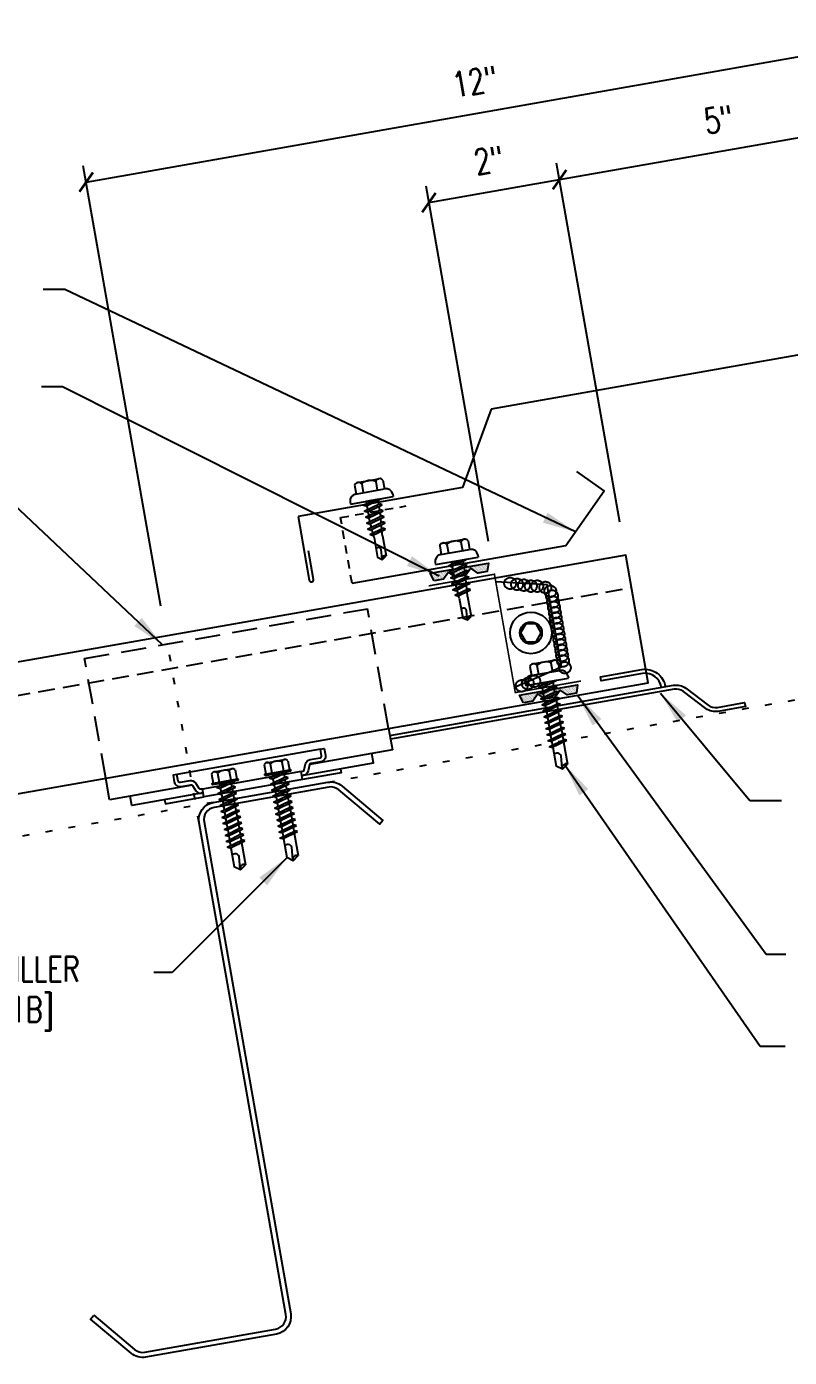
# Model space of a CAD drawing. Header units: inches. Extents: x -2 to 189, y 14 to 99.
# Drawn here: x 8.82 to 20.24, y 13.7 to 33.62 of the extents above; entities that cross this region are included whole.
import ezdxf

# ---------------------------------------------------------------- set-up
doc = ezdxf.new("R2010")
doc.units = ezdxf.units.IN
doc.header["$MEASUREMENT"] = 0
for name, pattern in [('CENTER2', [1.125, 0.75, -0.125, 0.125, -0.125]), ('DASH2', [0.1875, 0.125, -0.0625]), ('DOT', [0.25, 0, -0.25]), ('HIDDEN2', [0.1875, 0.125, -0.0625])]:
    doc.linetypes.add(name, pattern=pattern)
for name, color, linetype in [('clip', 5, 'Continuous'), ('CLO', 3, 'Continuous'), ('DIM', 2, 'Continuous'), ('FASTENER', 9, 'Continuous'), ('PANEL', 11, 'Continuous'), ('PURLIN', 1, 'Continuous'), ('SEALANT', 253, 'CENTER2'), ('STLA', 12, 'Continuous'), ('TAPE', 8, 'Continuous'), ('TEXT', 2, 'Continuous'), ('TRIM', 6, 'Continuous')]:
    doc.layers.add(name, color=color, linetype=linetype)
doc.styles.add('TEXT1', font='ROMANS.shx', dxfattribs={"width": 0.75, "height": 0.375})
doc.dimstyles.new('DETAIL', dxfattribs={"dimscale": 4, "dimtxt": 0.375, "dimasz": 0.0625, "dimexe": 0.0625, "dimexo": 0.125, "dimgap": 0.0625, "dimtad": 1, "dimdec": 4, "dimzin": 3, "dimdsep": 46, "dimlunit": 4, "dimtxsty": 'TEXT1', "dimblk": 'ARCHTICK', "dimcen": 0.0625, "dimclrd": 7, "dimclre": 7, "dimclrt": 2, "dimadec": 0, "dimazin": 0, "dimtfac": 0.59375, "dimtdec": 4, "dimtmove": 0, "dimatfit": 3, "dimfxl": 0, "dimfrac": 2, "dimtolj": 1, "dimtzin": 3, "dimarcsym": 0})
doc.dimstyles.new('DETAIL$7', dxfattribs={"dimscale": 4, "dimtxt": 0.375, "dimasz": 0.125, "dimexe": 0.0625, "dimexo": 0.125, "dimgap": 0.0625, "dimtad": 1, "dimdec": 4, "dimzin": 3, "dimdsep": 46, "dimlunit": 4, "dimtxsty": 'TEXT1', "dimblk": 'ARCHTICK', "dimcen": 0.0625, "dimclrd": 7, "dimclre": 7, "dimclrt": 2, "dimadec": 0, "dimazin": 0, "dimtfac": 0.59375, "dimtdec": 4, "dimtmove": 0, "dimatfit": 3, "dimfxl": 0, "dimfrac": 2, "dimtolj": 1, "dimtzin": 3, "dimarcsym": 0})

# ---------------------------------------------------------------- blocks, each defined once
blk = doc.blocks.new('_ArchTick')
at = {"color": 0, "linetype": 'ByBlock', "const_width": 0.15}
blk.add_lwpolyline([(-0.5, -0.5), (0.5, 0.5)], dxfattribs=at)
blk = doc.blocks.new('*D17')
at = {"layer": 'DEFPOINTS', "color": 0}
for p in [(21.516, 33.376), (10.919, 24.457), (23.162, 24.046)]:
    blk.add_point(p, dxfattribs=at)
at = {"layer": 'DIM', "color": 7, "lineweight": -2}
for p, q in [((23.075, 24.538), (21.473, 33.622)), ((9.713, 31.295), (21.516, 33.376)), ((10.832, 24.949), (9.669, 31.541))]:
    blk.add_line(p, q, dxfattribs=at)
at = {"layer": 'DIM', "color": 7, "lineweight": -2, "xscale": 0.25, "yscale": 0.25, "zscale": 0.25}
for p, rotation in [((21.516, 33.376), 10), ((9.713, 31.295), 190)]:
    blk.add_blockref('_ArchTick', p, dxfattribs=dict(at, rotation=rotation))
at = {"layer": 'DIM', "color": 2, "insert": (15.532, 32.802), "char_height": 0.375, "attachment_point": 5, "rotation": 10, "style": 'TEXT1'}
blk.add_mtext('\\A1;12"', dxfattribs=at)
blk = doc.blocks.new('*D18')
at = {"layer": 'DEFPOINTS', "color": 0}
for p in [(21.724, 32.201), (17.791, 25.711), (23.162, 24.046)]:
    blk.add_point(p, dxfattribs=at)
at = {"layer": 'DIM', "color": 7, "lineweight": -2}
for p, q in [((23.075, 24.538), (21.68, 32.447)), ((16.8, 31.332), (21.724, 32.201)), ((17.704, 26.203), (16.756, 31.579))]:
    blk.add_line(p, q, dxfattribs=at)
at = {"layer": 'DIM', "color": 7, "lineweight": -2, "xscale": 0.25, "yscale": 0.25, "zscale": 0.25}
for p, rotation in [((21.724, 32.201), 10), ((16.8, 31.332), 190)]:
    blk.add_blockref('_ArchTick', p, dxfattribs=dict(at, rotation=rotation))
at = {"layer": 'DIM', "color": 2, "insert": (19.18, 32.233), "char_height": 0.375, "attachment_point": 5, "rotation": 10, "style": 'TEXT1'}
blk.add_mtext('\\A1;5"', dxfattribs=at)
blk = doc.blocks.new('*X7')
at = {"color": 0}
for p, q in [((-0.434, 0.135), (-0.434, 0.135)), ((-0.434, 0.123), (-0.434, 0.123)), ((-0.422, 0.141), (-0.422, 0.141)), ((-0.422, 0.129), (-0.422, 0.129)), ((-0.422, 0.117), (-0.422, 0.117)), ((-0.422, 0.105), (-0.422, 0.105)), ((-0.422, 0.094), (-0.422, 0.094)), ((-0.422, 0.082), (-0.422, 0.082)), ((-0.41, 0.135), (-0.41, 0.135)), ((-0.41, 0.123), (-0.41, 0.123)), ((-0.41, 0.111), (-0.41, 0.111)), ((-0.41, 0.1), (-0.41, 0.1)), ((-0.41, 0.088), (-0.41, 0.088)), ((-0.41, 0.076), (-0.41, 0.076)), ((-0.41, 0.064), (-0.41, 0.064)), ((-0.41, 0.053), (-0.41, 0.053)), ((-0.41, 0.041), (-0.41, 0.041)), ((-0.398, 0.141), (-0.398, 0.141)), ((-0.398, 0.129), (-0.398, 0.129)), ((-0.398, 0.117), (-0.398, 0.117)), ((-0.398, 0.105), (-0.398, 0.105)), ((-0.398, 0.094), (-0.398, 0.094)), ((-0.398, 0.082), (-0.398, 0.082)), ((-0.398, 0.07), (-0.398, 0.07)), ((-0.398, 0.059), (-0.398, 0.059)), ((-0.398, 0.047), (-0.398, 0.047)), ((-0.398, 0.035), (-0.398, 0.035)), ((-0.398, 0.023), (-0.398, 0.023)), ((-0.387, 0.135), (-0.387, 0.135)), ((-0.387, 0.123), (-0.387, 0.123)), ((-0.387, 0.111), (-0.387, 0.111)), ((-0.387, 0.1), (-0.387, 0.1)), ((-0.387, 0.088), (-0.387, 0.088)), ((-0.387, 0.076), (-0.387, 0.076)), ((-0.387, 0.064), (-0.387, 0.064)), ((-0.387, 0.053), (-0.387, 0.053)), ((-0.387, 0.041), (-0.387, 0.041)), ((-0.387, 0.029), (-0.387, 0.029)), ((-0.375, 0.141), (-0.375, 0.141)), ((-0.375, 0.129), (-0.375, 0.129)), ((-0.375, 0.117), (-0.375, 0.117)), ((-0.375, 0.105), (-0.375, 0.105)), ((-0.375, 0.094), (-0.375, 0.094)), ((-0.375, 0.082), (-0.375, 0.082)), ((-0.375, 0.07), (-0.375, 0.07)), ((-0.375, 0.059), (-0.375, 0.059)), ((-0.375, 0.047), (-0.375, 0.047)), ((-0.375, 0.035), (-0.375, 0.035)), ((-0.375, 0.023), (-0.375, 0.023)), ((-0.363, 0.135), (-0.363, 0.135)), ((-0.363, 0.123), (-0.363, 0.123)), ((-0.363, 0.111), (-0.363, 0.111)), ((-0.363, 0.1), (-0.363, 0.1)), ((-0.363, 0.088), (-0.363, 0.088)), ((-0.363, 0.076), (-0.363, 0.076)), ((-0.363, 0.064), (-0.363, 0.064)), ((-0.363, 0.053), (-0.363, 0.053)), ((-0.363, 0.041), (-0.363, 0.041)), ((-0.363, 0.029), (-0.363, 0.029)), ((-0.352, 0.141), (-0.352, 0.141)), ((-0.352, 0.129), (-0.352, 0.129)), ((-0.352, 0.117), (-0.352, 0.117)), ((-0.352, 0.105), (-0.352, 0.105)), ((-0.352, 0.094), (-0.352, 0.094)), ((-0.352, 0.082), (-0.352, 0.082)), ((-0.352, 0.07), (-0.352, 0.07)), ((-0.352, 0.059), (-0.352, 0.059)), ((-0.352, 0.047), (-0.352, 0.047)), ((-0.352, 0.035), (-0.352, 0.035)), ((-0.352, 0.023), (-0.352, 0.023)), ((-0.34, 0.135), (-0.34, 0.135)), ((-0.34, 0.123), (-0.34, 0.123)), ((-0.34, 0.111), (-0.34, 0.111)), ((-0.34, 0.1), (-0.34, 0.1)), ((-0.34, 0.088), (-0.34, 0.088)), ((-0.34, 0.076), (-0.34, 0.076)), ((-0.34, 0.064), (-0.34, 0.064)), ((-0.34, 0.053), (-0.34, 0.053)), ((-0.34, 0.041), (-0.34, 0.041)), ((-0.34, 0.029), (-0.34, 0.029)), ((-0.328, 0.141), (-0.328, 0.141)), ((-0.328, 0.129), (-0.328, 0.129)), ((-0.328, 0.117), (-0.328, 0.117)), ((-0.328, 0.105), (-0.328, 0.105)), ((-0.328, 0.094), (-0.328, 0.094)), ((-0.328, 0.082), (-0.328, 0.082)), ((-0.328, 0.07), (-0.328, 0.07)), ((-0.328, 0.059), (-0.328, 0.059)), ((-0.328, 0.047), (-0.328, 0.047)), ((-0.328, 0.035), (-0.328, 0.035)), ((-0.328, 0.023), (-0.328, 0.023)), ((-0.316, 0.135), (-0.316, 0.135)), ((-0.316, 0.123), (-0.316, 0.123)), ((-0.316, 0.111), (-0.316, 0.111)), ((-0.316, 0.1), (-0.316, 0.1)), ((-0.316, 0.088), (-0.316, 0.088)), ((-0.316, 0.076), (-0.316, 0.076)), ((-0.316, 0.064), (-0.316, 0.064)), ((-0.316, 0.053), (-0.316, 0.053)), ((-0.316, 0.041), (-0.316, 0.041)), ((-0.316, 0.029), (-0.316, 0.029)), ((-0.305, 0.141), (-0.305, 0.141)), ((-0.305, 0.129), (-0.305, 0.129)), ((-0.305, 0.117), (-0.305, 0.117)), ((-0.305, 0.105), (-0.305, 0.105)), ((-0.305, 0.094), (-0.305, 0.094)), ((-0.305, 0.082), (-0.305, 0.082)), ((-0.305, 0.07), (-0.305, 0.07)), ((-0.305, 0.059), (-0.305, 0.059)), ((-0.305, 0.047), (-0.305, 0.047)), ((-0.305, 0.035), (-0.305, 0.035)), ((-0.305, 0.023), (-0.305, 0.023)), ((-0.293, 0.135), (-0.293, 0.135)), ((-0.293, 0.123), (-0.293, 0.123)), ((-0.293, 0.111), (-0.293, 0.111)), ((-0.293, 0.1), (-0.293, 0.1)), ((-0.293, 0.088), (-0.293, 0.088)), ((-0.293, 0.076), (-0.293, 0.076)), ((-0.293, 0.064), (-0.293, 0.064)), ((-0.293, 0.053), (-0.293, 0.053)), ((-0.293, 0.041), (-0.293, 0.041)), ((-0.293, 0.029), (-0.293, 0.029)), ((-0.281, 0.141), (-0.281, 0.141)), ((-0.281, 0.129), (-0.281, 0.129)), ((-0.281, 0.117), (-0.281, 0.117)), ((-0.281, 0.105), (-0.281, 0.105)), ((-0.281, 0.094), (-0.281, 0.094)), ((-0.281, 0.082), (-0.281, 0.082)), ((-0.281, 0.07), (-0.281, 0.07)), ((-0.281, 0.059), (-0.281, 0.059)), ((-0.281, 0.047), (-0.281, 0.047)), ((-0.281, 0.035), (-0.281, 0.035)), ((-0.281, 0.023), (-0.281, 0.023)), ((-0.27, 0.135), (-0.27, 0.135)), ((-0.27, 0.123), (-0.27, 0.123)), ((-0.27, 0.111), (-0.27, 0.111)), ((-0.27, 0.1), (-0.27, 0.1)), ((-0.27, 0.088), (-0.27, 0.088)), ((-0.27, 0.076), (-0.27, 0.076)), ((-0.27, 0.064), (-0.27, 0.064)), ((-0.27, 0.053), (-0.27, 0.053)), ((-0.27, 0.041), (-0.27, 0.041)), ((-0.27, 0.029), (-0.27, 0.029)), ((-0.258, 0.141), (-0.258, 0.141)), ((-0.258, 0.129), (-0.258, 0.129)), ((-0.258, 0.117), (-0.258, 0.117)), ((-0.258, 0.105), (-0.258, 0.105)), ((-0.258, 0.094), (-0.258, 0.094)), ((-0.258, 0.082), (-0.258, 0.082)), ((-0.258, 0.07), (-0.258, 0.07)), ((-0.258, 0.059), (-0.258, 0.059)), ((-0.258, 0.047), (-0.258, 0.047)), ((-0.258, 0.035), (-0.258, 0.035)), ((-0.258, 0.023), (-0.258, 0.023)), ((-0.246, 0.135), (-0.246, 0.135)), ((-0.246, 0.123), (-0.246, 0.123)), ((-0.246, 0.111), (-0.246, 0.111)), ((-0.246, 0.1), (-0.246, 0.1)), ((-0.246, 0.088), (-0.246, 0.088)), ((-0.246, 0.076), (-0.246, 0.076)), ((-0.246, 0.064), (-0.246, 0.064)), ((-0.246, 0.053), (-0.246, 0.053)), ((-0.246, 0.041), (-0.246, 0.041)), ((-0.234, 0.141), (-0.234, 0.141)), ((-0.234, 0.129), (-0.234, 0.129)), ((-0.234, 0.117), (-0.234, 0.117)), ((-0.234, 0.105), (-0.234, 0.105)), ((-0.234, 0.094), (-0.234, 0.094)), ((-0.234, 0.082), (-0.234, 0.082)), ((-0.234, 0.07), (-0.234, 0.07)), ((-0.234, 0.059), (-0.234, 0.059)), ((-0.234, 0.047), (-0.234, 0.047)), ((-0.223, 0.135), (-0.223, 0.135)), ((-0.223, 0.123), (-0.223, 0.123)), ((-0.223, 0.111), (-0.223, 0.111)), ((-0.223, 0.1), (-0.223, 0.1)), ((-0.223, 0.088), (-0.223, 0.088)), ((-0.223, 0.076), (-0.223, 0.076)), ((-0.223, 0.064), (-0.223, 0.064)), ((-0.211, 0.141), (-0.211, 0.141)), ((-0.211, 0.129), (-0.211, 0.129)), ((-0.211, 0.117), (-0.211, 0.117)), ((-0.211, 0.105), (-0.211, 0.105)), ((-0.211, 0.094), (-0.211, 0.094)), ((-0.211, 0.082), (-0.211, 0.082)), ((-0.211, 0.07), (-0.211, 0.07)), ((-0.199, 0.135), (-0.199, 0.135)), ((-0.199, 0.123), (-0.199, 0.123)), ((-0.199, 0.111), (-0.199, 0.111)), ((-0.199, 0.1), (-0.199, 0.1)), ((-0.199, 0.088), (-0.199, 0.088)), ((-0.188, 0.141), (-0.188, 0.141)), ((-0.188, 0.129), (-0.188, 0.129)), ((-0.188, 0.117), (-0.188, 0.117)), ((-0.188, 0.105), (-0.188, 0.105)), ((-0.188, 0.094), (-0.188, 0.094)), ((-0.176, 0.135), (-0.176, 0.135)), ((-0.176, 0.123), (-0.176, 0.123)), ((-0.176, 0.111), (-0.176, 0.111)), ((-0.164, 0.141), (-0.164, 0.141)), ((-0.164, 0.129), (-0.164, 0.129)), ((-0.164, 0.117), (-0.164, 0.117)), ((-0.164, 0.105), (-0.164, 0.105)), ((-0.152, 0.135), (-0.152, 0.135)), ((-0.152, 0.123), (-0.152, 0.123)), ((-0.152, 0.111), (-0.152, 0.111)), ((-0.152, 0.1), (-0.152, 0.1)), ((-0.141, 0.141), (-0.141, 0.141)), ((-0.141, 0.129), (-0.141, 0.129)), ((-0.141, 0.117), (-0.141, 0.117)), ((-0.141, 0.105), (-0.141, 0.105)), ((-0.141, 0.094), (-0.141, 0.094)), ((-0.141, 0.082), (-0.141, 0.082)), ((-0.129, 0.135), (-0.129, 0.135)), ((-0.129, 0.123), (-0.129, 0.123)), ((-0.129, 0.111), (-0.129, 0.111)), ((-0.129, 0.1), (-0.129, 0.1)), ((-0.129, 0.088), (-0.129, 0.088)), ((-0.129, 0.076), (-0.129, 0.076)), ((-0.117, 0.141), (-0.117, 0.141)), ((-0.117, 0.129), (-0.117, 0.129)), ((-0.117, 0.117), (-0.117, 0.117)), ((-0.117, 0.105), (-0.117, 0.105)), ((-0.117, 0.094), (-0.117, 0.094)), ((-0.117, 0.082), (-0.117, 0.082)), ((-0.117, 0.07), (-0.117, 0.07)), ((-0.117, 0.059), (-0.117, 0.059)), ((-0.105, 0.135), (-0.105, 0.135)), ((-0.105, 0.123), (-0.105, 0.123)), ((-0.105, 0.111), (-0.105, 0.111)), ((-0.105, 0.1), (-0.105, 0.1)), ((-0.105, 0.088), (-0.105, 0.088)), ((-0.105, 0.076), (-0.105, 0.076)), ((-0.105, 0.064), (-0.105, 0.064)), ((-0.105, 0.053), (-0.105, 0.053)), ((-0.094, 0.141), (-0.094, 0.141)), ((-0.094, 0.129), (-0.094, 0.129)), ((-0.094, 0.117), (-0.094, 0.117)), ((-0.094, 0.105), (-0.094, 0.105)), ((-0.094, 0.094), (-0.094, 0.094)), ((-0.094, 0.082), (-0.094, 0.082)), ((-0.094, 0.07), (-0.094, 0.07)), ((-0.094, 0.059), (-0.094, 0.059)), ((-0.094, 0.047), (-0.094, 0.047)), ((-0.094, 0.035), (-0.094, 0.035)), ((-0.082, 0.135), (-0.082, 0.135)), ((-0.082, 0.123), (-0.082, 0.123)), ((-0.082, 0.111), (-0.082, 0.111)), ((-0.082, 0.1), (-0.082, 0.1)), ((-0.082, 0.088), (-0.082, 0.088)), ((-0.082, 0.076), (-0.082, 0.076)), ((-0.082, 0.064), (-0.082, 0.064)), ((-0.082, 0.053), (-0.082, 0.053)), ((-0.082, 0.041), (-0.082, 0.041)), ((-0.082, 0.029), (-0.082, 0.029)), ((-0.07, 0.141), (-0.07, 0.141)), ((-0.07, 0.129), (-0.07, 0.129)), ((-0.07, 0.117), (-0.07, 0.117)), ((-0.07, 0.105), (-0.07, 0.105)), ((-0.07, 0.094), (-0.07, 0.094)), ((-0.07, 0.082), (-0.07, 0.082)), ((-0.07, 0.07), (-0.07, 0.07)), ((-0.07, 0.059), (-0.07, 0.059)), ((-0.07, 0.047), (-0.07, 0.047)), ((-0.07, 0.035), (-0.07, 0.035)), ((-0.07, 0.023), (-0.07, 0.023)), ((-0.059, 0.135), (-0.059, 0.135)), ((-0.059, 0.123), (-0.059, 0.123)), ((-0.059, 0.111), (-0.059, 0.111)), ((-0.059, 0.1), (-0.059, 0.1)), ((-0.059, 0.088), (-0.059, 0.088)), ((-0.059, 0.076), (-0.059, 0.076)), ((-0.059, 0.064), (-0.059, 0.064)), ((-0.059, 0.053), (-0.059, 0.053)), ((-0.059, 0.041), (-0.059, 0.041)), ((-0.059, 0.029), (-0.059, 0.029)), ((-0.047, 0.141), (-0.047, 0.141)), ((-0.047, 0.129), (-0.047, 0.129)), ((-0.047, 0.117), (-0.047, 0.117)), ((-0.047, 0.105), (-0.047, 0.105)), ((-0.047, 0.094), (-0.047, 0.094)), ((-0.047, 0.082), (-0.047, 0.082)), ((-0.047, 0.07), (-0.047, 0.07)), ((-0.047, 0.059), (-0.047, 0.059)), ((-0.047, 0.047), (-0.047, 0.047)), ((-0.047, 0.035), (-0.047, 0.035)), ((-0.047, 0.023), (-0.047, 0.023)), ((-0.035, 0.135), (-0.035, 0.135)), ((-0.035, 0.123), (-0.035, 0.123)), ((-0.035, 0.111), (-0.035, 0.111)), ((-0.035, 0.1), (-0.035, 0.1)), ((-0.035, 0.088), (-0.035, 0.088)), ((-0.035, 0.076), (-0.035, 0.076)), ((-0.035, 0.064), (-0.035, 0.064)), ((-0.035, 0.053), (-0.035, 0.053)), ((-0.035, 0.041), (-0.035, 0.041)), ((-0.035, 0.029), (-0.035, 0.029)), ((-0.023, 0.141), (-0.023, 0.141)), ((-0.023, 0.129), (-0.023, 0.129)), ((-0.023, 0.117), (-0.023, 0.117)), ((-0.023, 0.105), (-0.023, 0.105)), ((-0.023, 0.094), (-0.023, 0.094)), ((-0.023, 0.082), (-0.023, 0.082)), ((-0.023, 0.07), (-0.023, 0.07)), ((-0.023, 0.059), (-0.023, 0.059)), ((-0.023, 0.047), (-0.023, 0.047)), ((-0.023, 0.035), (-0.023, 0.035)), ((-0.023, 0.023), (-0.023, 0.023)), ((-0.012, 0.135), (-0.012, 0.135)), ((-0.012, 0.123), (-0.012, 0.123)), ((-0.012, 0.111), (-0.012, 0.111)), ((-0.012, 0.1), (-0.012, 0.1)), ((-0.012, 0.088), (-0.012, 0.088)), ((-0.012, 0.076), (-0.012, 0.076)), ((-0.012, 0.064), (-0.012, 0.064)), ((-0.012, 0.053), (-0.012, 0.053)), ((-0.012, 0.041), (-0.012, 0.041)), ((-0.012, 0.029), (-0.012, 0.029)), ((0, 0.141), (0, 0.141)), ((0, 0.129), (0, 0.129)), ((0, 0.117), (0, 0.117)), ((0, 0.105), (0, 0.105)), ((0, 0.094), (0, 0.094)), ((0, 0.082), (0, 0.082)), ((0, 0.07), (0, 0.07)), ((0, 0.059), (0, 0.059)), ((0, 0.047), (0, 0.047)), ((0, 0.035), (0, 0.035)), ((0, 0.023), (0, 0.023)), ((0.012, 0.135), (0.012, 0.135)), ((0.012, 0.123), (0.012, 0.123)), ((0.012, 0.111), (0.012, 0.111)), ((0.012, 0.1), (0.012, 0.1)), ((0.012, 0.088), (0.012, 0.088)), ((0.012, 0.076), (0.012, 0.076)), ((0.012, 0.064), (0.012, 0.064)), ((0.012, 0.053), (0.012, 0.053)), ((0.012, 0.041), (0.012, 0.041)), ((0.012, 0.029), (0.012, 0.029)), ((0.023, 0.141), (0.023, 0.141)), ((0.023, 0.129), (0.023, 0.129)), ((0.023, 0.117), (0.023, 0.117)), ((0.023, 0.105), (0.023, 0.105)), ((0.023, 0.094), (0.023, 0.094)), ((0.023, 0.082), (0.023, 0.082)), ((0.023, 0.07), (0.023, 0.07)), ((0.023, 0.059), (0.023, 0.059)), ((0.023, 0.047), (0.023, 0.047)), ((0.023, 0.035), (0.023, 0.035)), ((0.023, 0.023), (0.023, 0.023)), ((0.035, 0.135), (0.035, 0.135)), ((0.035, 0.123), (0.035, 0.123)), ((0.035, 0.111), (0.035, 0.111)), ((0.035, 0.1), (0.035, 0.1)), ((0.035, 0.088), (0.035, 0.088)), ((0.035, 0.076), (0.035, 0.076)), ((0.035, 0.064), (0.035, 0.064)), ((0.035, 0.053), (0.035, 0.053)), ((0.035, 0.041), (0.035, 0.041)), ((0.035, 0.029), (0.035, 0.029)), ((0.047, 0.141), (0.047, 0.141)), ((0.047, 0.129), (0.047, 0.129)), ((0.047, 0.117), (0.047, 0.117)), ((0.047, 0.105), (0.047, 0.105)), ((0.047, 0.094), (0.047, 0.094)), ((0.047, 0.082), (0.047, 0.082)), ((0.047, 0.07), (0.047, 0.07)), ((0.047, 0.059), (0.047, 0.059)), ((0.047, 0.047), (0.047, 0.047)), ((0.047, 0.035), (0.047, 0.035)), ((0.047, 0.023), (0.047, 0.023)), ((0.059, 0.135), (0.059, 0.135)), ((0.059, 0.123), (0.059, 0.123)), ((0.059, 0.111), (0.059, 0.111)), ((0.059, 0.1), (0.059, 0.1)), ((0.059, 0.088), (0.059, 0.088)), ((0.059, 0.076), (0.059, 0.076)), ((0.059, 0.064), (0.059, 0.064)), ((0.059, 0.053), (0.059, 0.053)), ((0.059, 0.041), (0.059, 0.041)), ((0.059, 0.029), (0.059, 0.029)), ((0.07, 0.141), (0.07, 0.141)), ((0.07, 0.129), (0.07, 0.129)), ((0.07, 0.117), (0.07, 0.117)), ((0.07, 0.105), (0.07, 0.105)), ((0.07, 0.094), (0.07, 0.094)), ((0.07, 0.082), (0.07, 0.082)), ((0.07, 0.07), (0.07, 0.07)), ((0.07, 0.059), (0.07, 0.059)), ((0.07, 0.047), (0.07, 0.047)), ((0.07, 0.035), (0.07, 0.035)), ((0.07, 0.023), (0.07, 0.023)), ((0.082, 0.135), (0.082, 0.135)), ((0.082, 0.123), (0.082, 0.123)), ((0.082, 0.111), (0.082, 0.111)), ((0.082, 0.1), (0.082, 0.1)), ((0.082, 0.088), (0.082, 0.088)), ((0.082, 0.076), (0.082, 0.076)), ((0.082, 0.064), (0.082, 0.064)), ((0.082, 0.053), (0.082, 0.053)), ((0.082, 0.041), (0.082, 0.041)), ((0.082, 0.029), (0.082, 0.029)), ((0.094, 0.141), (0.094, 0.141)), ((0.094, 0.129), (0.094, 0.129)), ((0.094, 0.117), (0.094, 0.117)), ((0.094, 0.105), (0.094, 0.105)), ((0.094, 0.094), (0.094, 0.094)), ((0.094, 0.082), (0.094, 0.082)), ((0.094, 0.07), (0.094, 0.07)), ((0.094, 0.059), (0.094, 0.059)), ((0.094, 0.047), (0.094, 0.047)), ((0.094, 0.035), (0.094, 0.035)), ((0.105, 0.135), (0.105, 0.135)), ((0.105, 0.123), (0.105, 0.123)), ((0.105, 0.111), (0.105, 0.111)), ((0.105, 0.1), (0.105, 0.1)), ((0.105, 0.088), (0.105, 0.088)), ((0.105, 0.076), (0.105, 0.076)), ((0.105, 0.064), (0.105, 0.064)), ((0.105, 0.053), (0.105, 0.053)), ((0.117, 0.141), (0.117, 0.141)), ((0.117, 0.129), (0.117, 0.129)), ((0.117, 0.117), (0.117, 0.117)), ((0.117, 0.105), (0.117, 0.105)), ((0.117, 0.094), (0.117, 0.094)), ((0.117, 0.082), (0.117, 0.082)), ((0.117, 0.07), (0.117, 0.07)), ((0.117, 0.059), (0.117, 0.059)), ((0.129, 0.135), (0.129, 0.135)), ((0.129, 0.123), (0.129, 0.123)), ((0.129, 0.111), (0.129, 0.111)), ((0.129, 0.1), (0.129, 0.1)), ((0.129, 0.088), (0.129, 0.088)), ((0.129, 0.076), (0.129, 0.076)), ((0.141, 0.141), (0.141, 0.141)), ((0.141, 0.129), (0.141, 0.129)), ((0.141, 0.117), (0.141, 0.117)), ((0.141, 0.105), (0.141, 0.105)), ((0.141, 0.094), (0.141, 0.094)), ((0.141, 0.082), (0.141, 0.082)), ((0.152, 0.135), (0.152, 0.135)), ((0.152, 0.123), (0.152, 0.123)), ((0.152, 0.111), (0.152, 0.111)), ((0.152, 0.1), (0.152, 0.1)), ((0.164, 0.141), (0.164, 0.141)), ((0.164, 0.129), (0.164, 0.129)), ((0.164, 0.117), (0.164, 0.117)), ((0.164, 0.105), (0.164, 0.105)), ((0.176, 0.135), (0.176, 0.135)), ((0.176, 0.123), (0.176, 0.123)), ((0.176, 0.111), (0.176, 0.111)), ((0.188, 0.141), (0.188, 0.141)), ((0.188, 0.129), (0.188, 0.129)), ((0.188, 0.117), (0.188, 0.117)), ((0.188, 0.105), (0.188, 0.105)), ((0.188, 0.094), (0.188, 0.094)), ((0.199, 0.135), (0.199, 0.135)), ((0.199, 0.123), (0.199, 0.123)), ((0.199, 0.111), (0.199, 0.111)), ((0.199, 0.1), (0.199, 0.1)), ((0.199, 0.088), (0.199, 0.088)), ((0.211, 0.141), (0.211, 0.141)), ((0.211, 0.129), (0.211, 0.129)), ((0.211, 0.117), (0.211, 0.117)), ((0.211, 0.105), (0.211, 0.105)), ((0.211, 0.094), (0.211, 0.094)), ((0.211, 0.082), (0.211, 0.082)), ((0.211, 0.07), (0.211, 0.07)), ((0.223, 0.135), (0.223, 0.135)), ((0.223, 0.123), (0.223, 0.123)), ((0.223, 0.111), (0.223, 0.111)), ((0.223, 0.1), (0.223, 0.1)), ((0.223, 0.088), (0.223, 0.088)), ((0.223, 0.076), (0.223, 0.076)), ((0.223, 0.064), (0.223, 0.064)), ((0.234, 0.141), (0.234, 0.141)), ((0.234, 0.129), (0.234, 0.129)), ((0.234, 0.117), (0.234, 0.117)), ((0.234, 0.105), (0.234, 0.105)), ((0.234, 0.094), (0.234, 0.094)), ((0.234, 0.082), (0.234, 0.082)), ((0.234, 0.07), (0.234, 0.07)), ((0.234, 0.059), (0.234, 0.059)), ((0.234, 0.047), (0.234, 0.047)), ((0.246, 0.135), (0.246, 0.135)), ((0.246, 0.123), (0.246, 0.123)), ((0.246, 0.111), (0.246, 0.111)), ((0.246, 0.1), (0.246, 0.1)), ((0.246, 0.088), (0.246, 0.088)), ((0.246, 0.076), (0.246, 0.076)), ((0.246, 0.064), (0.246, 0.064)), ((0.246, 0.053), (0.246, 0.053)), ((0.246, 0.041), (0.246, 0.041)), ((0.258, 0.141), (0.258, 0.141)), ((0.258, 0.129), (0.258, 0.129)), ((0.258, 0.117), (0.258, 0.117)), ((0.258, 0.105), (0.258, 0.105)), ((0.258, 0.094), (0.258, 0.094)), ((0.258, 0.082), (0.258, 0.082)), ((0.258, 0.07), (0.258, 0.07)), ((0.258, 0.059), (0.258, 0.059)), ((0.258, 0.047), (0.258, 0.047)), ((0.258, 0.035), (0.258, 0.035)), ((0.258, 0.023), (0.258, 0.023)), ((0.27, 0.135), (0.27, 0.135)), ((0.27, 0.123), (0.27, 0.123)), ((0.27, 0.111), (0.27, 0.111)), ((0.27, 0.1), (0.27, 0.1)), ((0.27, 0.088), (0.27, 0.088)), ((0.27, 0.076), (0.27, 0.076)), ((0.27, 0.064), (0.27, 0.064)), ((0.27, 0.053), (0.27, 0.053)), ((0.27, 0.041), (0.27, 0.041)), ((0.27, 0.029), (0.27, 0.029)), ((0.281, 0.141), (0.281, 0.141)), ((0.281, 0.129), (0.281, 0.129)), ((0.281, 0.117), (0.281, 0.117)), ((0.281, 0.105), (0.281, 0.105)), ((0.281, 0.094), (0.281, 0.094)), ((0.281, 0.082), (0.281, 0.082)), ((0.281, 0.07), (0.281, 0.07)), ((0.281, 0.059), (0.281, 0.059)), ((0.281, 0.047), (0.281, 0.047)), ((0.281, 0.035), (0.281, 0.035)), ((0.281, 0.023), (0.281, 0.023)), ((0.293, 0.135), (0.293, 0.135)), ((0.293, 0.123), (0.293, 0.123)), ((0.293, 0.111), (0.293, 0.111)), ((0.293, 0.1), (0.293, 0.1)), ((0.293, 0.088), (0.293, 0.088)), ((0.293, 0.076), (0.293, 0.076)), ((0.293, 0.064), (0.293, 0.064)), ((0.293, 0.053), (0.293, 0.053)), ((0.293, 0.041), (0.293, 0.041)), ((0.293, 0.029), (0.293, 0.029)), ((0.305, 0.141), (0.305, 0.141)), ((0.305, 0.129), (0.305, 0.129)), ((0.305, 0.117), (0.305, 0.117)), ((0.305, 0.105), (0.305, 0.105)), ((0.305, 0.094), (0.305, 0.094)), ((0.305, 0.082), (0.305, 0.082)), ((0.305, 0.07), (0.305, 0.07)), ((0.305, 0.059), (0.305, 0.059)), ((0.305, 0.047), (0.305, 0.047)), ((0.305, 0.035), (0.305, 0.035)), ((0.305, 0.023), (0.305, 0.023)), ((0.316, 0.135), (0.316, 0.135)), ((0.316, 0.123), (0.316, 0.123)), ((0.316, 0.111), (0.316, 0.111)), ((0.316, 0.1), (0.316, 0.1)), ((0.316, 0.088), (0.316, 0.088)), ((0.316, 0.076), (0.316, 0.076)), ((0.316, 0.064), (0.316, 0.064)), ((0.316, 0.053), (0.316, 0.053)), ((0.316, 0.041), (0.316, 0.041)), ((0.316, 0.029), (0.316, 0.029)), ((0.328, 0.141), (0.328, 0.141)), ((0.328, 0.129), (0.328, 0.129)), ((0.328, 0.117), (0.328, 0.117)), ((0.328, 0.105), (0.328, 0.105)), ((0.328, 0.094), (0.328, 0.094)), ((0.328, 0.082), (0.328, 0.082)), ((0.328, 0.07), (0.328, 0.07)), ((0.328, 0.059), (0.328, 0.059)), ((0.328, 0.047), (0.328, 0.047)), ((0.328, 0.035), (0.328, 0.035)), ((0.328, 0.023), (0.328, 0.023)), ((0.34, 0.135), (0.34, 0.135)), ((0.34, 0.123), (0.34, 0.123)), ((0.34, 0.111), (0.34, 0.111)), ((0.34, 0.1), (0.34, 0.1)), ((0.34, 0.088), (0.34, 0.088)), ((0.34, 0.076), (0.34, 0.076)), ((0.34, 0.064), (0.34, 0.064)), ((0.34, 0.053), (0.34, 0.053)), ((0.34, 0.041), (0.34, 0.041)), ((0.34, 0.029), (0.34, 0.029)), ((0.352, 0.141), (0.352, 0.141)), ((0.352, 0.129), (0.352, 0.129)), ((0.352, 0.117), (0.352, 0.117)), ((0.352, 0.105), (0.352, 0.105)), ((0.352, 0.094), (0.352, 0.094)), ((0.352, 0.082), (0.352, 0.082)), ((0.352, 0.07), (0.352, 0.07)), ((0.352, 0.059), (0.352, 0.059)), ((0.352, 0.047), (0.352, 0.047)), ((0.352, 0.035), (0.352, 0.035)), ((0.352, 0.023), (0.352, 0.023)), ((0.363, 0.135), (0.363, 0.135)), ((0.363, 0.123), (0.363, 0.123)), ((0.363, 0.111), (0.363, 0.111)), ((0.363, 0.1), (0.363, 0.1)), ((0.363, 0.088), (0.363, 0.088)), ((0.363, 0.076), (0.363, 0.076)), ((0.363, 0.064), (0.363, 0.064)), ((0.363, 0.053), (0.363, 0.053)), ((0.363, 0.041), (0.363, 0.041)), ((0.363, 0.029), (0.363, 0.029)), ((0.375, 0.141), (0.375, 0.141)), ((0.375, 0.129), (0.375, 0.129)), ((0.375, 0.117), (0.375, 0.117)), ((0.375, 0.105), (0.375, 0.105)), ((0.375, 0.094), (0.375, 0.094)), ((0.375, 0.082), (0.375, 0.082)), ((0.375, 0.07), (0.375, 0.07)), ((0.375, 0.059), (0.375, 0.059)), ((0.375, 0.047), (0.375, 0.047)), ((0.375, 0.035), (0.375, 0.035)), ((0.375, 0.023), (0.375, 0.023)), ((0.387, 0.135), (0.387, 0.135)), ((0.387, 0.123), (0.387, 0.123)), ((0.387, 0.111), (0.387, 0.111)), ((0.387, 0.1), (0.387, 0.1)), ((0.387, 0.088), (0.387, 0.088)), ((0.387, 0.076), (0.387, 0.076)), ((0.387, 0.064), (0.387, 0.064)), ((0.387, 0.053), (0.387, 0.053)), ((0.387, 0.041), (0.387, 0.041)), ((0.387, 0.029), (0.387, 0.029)), ((0.398, 0.141), (0.398, 0.141)), ((0.398, 0.129), (0.398, 0.129)), ((0.398, 0.117), (0.398, 0.117)), ((0.398, 0.105), (0.398, 0.105)), ((0.398, 0.094), (0.398, 0.094)), ((0.398, 0.082), (0.398, 0.082)), ((0.398, 0.07), (0.398, 0.07)), ((0.398, 0.059), (0.398, 0.059)), ((0.398, 0.047), (0.398, 0.047)), ((0.398, 0.035), (0.398, 0.035)), ((0.398, 0.023), (0.398, 0.023)), ((0.41, 0.135), (0.41, 0.135)), ((0.41, 0.123), (0.41, 0.123)), ((0.41, 0.111), (0.41, 0.111)), ((0.41, 0.1), (0.41, 0.1)), ((0.41, 0.088), (0.41, 0.088)), ((0.41, 0.076), (0.41, 0.076)), ((0.41, 0.064), (0.41, 0.064)), ((0.41, 0.053), (0.41, 0.053)), ((0.41, 0.041), (0.41, 0.041)), ((0.422, 0.141), (0.422, 0.141)), ((0.422, 0.129), (0.422, 0.129)), ((0.422, 0.117), (0.422, 0.117)), ((0.422, 0.105), (0.422, 0.105)), ((0.422, 0.094), (0.422, 0.094)), ((0.422, 0.082), (0.422, 0.082)), ((0.434, 0.135), (0.434, 0.135)), ((0.434, 0.123), (0.434, 0.123))]:
    blk.add_line(p, q, dxfattribs=at)
blk = doc.blocks.new('MB_DBTAP')
at = {"layer": 'TAPE', "color": 9}
blk.add_lwpolyline([(-0.403, 0.018), (-0.442, 0.141), (0.442, 0.141), (0.403, 0.018), (0.26, 0.018), (0.17, 0.109), (0.079, 0.018), (0, 0.018), (-0.079, 0.018), (-0.17, 0.109), (-0.26, 0.018)], close=True, dxfattribs=at)
at = {"layer": 'TAPE', "color": 251}
blk.add_blockref('*X7', (0, 0), dxfattribs=at)
blk = doc.blocks.new('MB_516W')
blk.add_lwpolyline([(-0.078, 0.135), (-0.156, 0), (-0.078, -0.135), (0.078, -0.135), (0.156, 0), (0.078, 0.135)], close=True)
for radius in [0.312, 0.166]:
    blk.add_circle((0, 0), radius)
blk = doc.blocks.new('A$C23AA14D5')
at = {"layer": 'CLO', "const_width": 0.0239}
blk.add_lwpolyline([(2.284, 0.187), (1.299, 0.014), (0.987, 1.785), (0.002, 1.611)], dxfattribs=at)
at = {"layer": 'CLO'}
blk.add_lwpolyline([(1.285, 0.094), (1.993, 0.397), (1.776, 1.628), (1.007, 1.67)], dxfattribs=at)
blk = doc.blocks.new('*D20')
at = {"layer": 'DEFPOINTS', "color": 0}
for p in [(16.8, 31.332), (17.791, 25.711), (15.825, 25.426)]:
    blk.add_point(p, dxfattribs=at)
at = {"layer": 'DIM', "color": 7, "lineweight": -2}
for p, q in [((17.704, 26.203), (16.756, 31.579)), ((14.844, 30.988), (16.8, 31.332)), ((15.738, 25.918), (14.801, 31.234))]:
    blk.add_line(p, q, dxfattribs=at)
at = {"layer": 'DIM', "color": 7, "lineweight": -2, "xscale": 0.25, "yscale": 0.25, "zscale": 0.25}
for p, rotation in [((16.8, 31.332), 10), ((14.844, 30.988), 190)]:
    blk.add_blockref('_ArchTick', p, dxfattribs=dict(at, rotation=rotation))
at = {"layer": 'DIM', "color": 2, "insert": (15.74, 31.626), "char_height": 0.375, "attachment_point": 5, "rotation": 10, "style": 'TEXT1'}
blk.add_mtext('\\A1;2"', dxfattribs=at)
blk = doc.blocks.new('fz5')
at = {"layer": 'FASTENER'}
for p, q in [((-0.217, 0.305), (-0.217, 0.171)), ((-0.163, 0.337), (0.159, 0.337)), ((-0.108, 0.305), (-0.108, 0.171)), ((0.105, 0.305), (0.105, 0.171)), ((0.214, 0.305), (0.214, 0.171)), ((-0.326, 0.071), (-0.326, 0.037)), ((-0.326, 0.037), (0.322, 0.037)), ((-0.226, 0.171), (0.214, 0.171)), ((-0.141, -0.014), (0.037, 0.037)), ((-0.105, -0.034), (0.137, 0.035)), ((-0.088, 0.037), (-0.088, 0.001)), ((-0.088, 0.037), (0.085, 0.037)), ((0.085, 0.037), (0.134, 0.037)), ((0.085, 0.02), (0.085, -0.041)), ((0.137, 0.035), (0.134, 0.037)), ((0.322, 0.071), (0.322, 0.037)), ((-0.105, -0.034), (-0.141, -0.014)), ((-0.141, -0.105), (0.102, -0.036)), ((-0.105, -0.125), (-0.141, -0.105)), ((-0.141, -0.196), (0.102, -0.127)), ((-0.105, -0.216), (-0.141, -0.196)), ((-0.105, -0.125), (0.137, -0.056)), ((-0.105, -0.216), (0.137, -0.147)), ((-0.088, -0.029), (-0.088, -0.09)), ((-0.088, -0.12), (-0.088, -0.181)), ((0.085, -0.071), (0.085, -0.131)), ((0.085, -0.162), (0.085, -0.211)), ((0.137, -0.056), (0.102, -0.036)), ((0.137, -0.147), (0.102, -0.127)), ((-0.141, -0.287), (0.102, -0.217)), ((-0.105, -0.307), (-0.141, -0.287)), ((-0.141, -0.378), (0.102, -0.308)), ((-0.105, -0.398), (-0.141, -0.378)), ((-0.105, -0.307), (0.137, -0.238)), ((-0.105, -0.398), (0.137, -0.328)), ((-0.084, -0.27), (-0.088, -0.211)), ((-0.078, -0.36), (-0.082, -0.3)), ((-0.071, -0.449), (-0.075, -0.389)), ((0.071, -0.408), (0.075, -0.346)), ((0.077, -0.315), (0.082, -0.253)), ((0.084, -0.223), (0.085, -0.211)), ((0.137, -0.238), (0.102, -0.217)), ((0.137, -0.328), (0.102, -0.308)), ((-0.122, -0.463), (0.089, -0.403)), ((-0.086, -0.483), (-0.122, -0.463)), ((-0.086, -0.483), (0.124, -0.423)), ((-0.066, -0.516), (-0.069, -0.478)), ((-0.066, -0.516), (-0.066, -0.82)), ((0.063, -0.515), (0.068, -0.439)), ((0.063, -0.516), (0.063, -0.82)), ((0.124, -0.423), (0.089, -0.403)), ((-0.003, -0.854), (0.009, -0.714)), ((-0.002, -0.866), (-0.066, -0.82)), ((-0.002, -0.866), (0.063, -0.82))]:
    blk.add_line(p, q, dxfattribs=at)
for centre, radius, start, end in [((-0.163, 0.274), 0.0628, 29.8754, 150.1246), ((-0.002, 0.141), 0.196, 56.9974, 123.0026), ((0.159, 0.274), 0.0628, 29.8754, 150.1246), ((-0.226, 0.071), 0.1, 90, 180), ((0.222, 0.071), 0.1, 0, 90), ((0.073, -0.516), 0.01, 175.9484, 180), ((-0.036, -0.723), 0.0461, 11.1445, 130.906), ((0.039, -0.855), 0.0422, 55.4585, 194.8454)]:
    blk.add_arc(centre, radius, start, end, dxfattribs=at)
blk = doc.blocks.new('sd21')
at = {"layer": 'FASTENER'}
for p, q in [((-0.135, 0.22), (0.135, 0.22)), ((-0.193, 0.055), (0.193, 0.055)), ((-0.193, 0.037), (0.193, 0.037)), ((-0.181, 0.194), (-0.181, 0.055)), ((-0.181, 0.055), (0.181, 0.055)), ((-0.139, -0.016), (0.046, 0.037)), ((-0.104, -0.036), (0.139, 0.033)), ((-0.089, 0.194), (-0.089, 0.055)), ((-0.086, 0.037), (0.086, 0.037)), ((-0.086, 0.037), (-0.086, -0.001)), ((0.086, 0.037), (0.133, 0.037)), ((0.086, 0.018), (0.086, -0.042)), ((0.089, 0.194), (0.089, 0.055)), ((0.139, 0.033), (0.133, 0.037)), ((0.181, 0.194), (0.181, 0.055)), ((-0.104, -0.036), (-0.139, -0.016)), ((-0.139, -0.107), (0.104, -0.038)), ((-0.104, -0.127), (-0.139, -0.107)), ((-0.139, -0.198), (0.104, -0.128)), ((-0.104, -0.218), (-0.139, -0.198)), ((-0.104, -0.127), (0.139, -0.058)), ((-0.104, -0.218), (0.139, -0.149)), ((-0.086, -0.031), (-0.086, -0.092)), ((-0.086, -0.122), (-0.086, -0.183)), ((0.086, -0.073), (0.086, -0.133)), ((0.086, -0.164), (0.086, -0.224)), ((0.139, -0.058), (0.104, -0.038)), ((0.139, -0.149), (0.104, -0.128)), ((-0.139, -0.289), (0.104, -0.219)), ((-0.104, -0.309), (-0.139, -0.289)), ((-0.139, -0.38), (0.104, -0.31)), ((-0.104, -0.4), (-0.139, -0.38)), ((-0.104, -0.309), (0.139, -0.239)), ((-0.104, -0.4), (0.139, -0.33)), ((-0.086, -0.213), (-0.086, -0.274)), ((-0.086, -0.304), (-0.086, -0.364)), ((-0.086, -0.395), (-0.086, -0.455)), ((0.086, -0.255), (0.086, -0.315)), ((0.086, -0.345), (0.086, -0.406)), ((0.139, -0.239), (0.104, -0.219)), ((0.139, -0.33), (0.104, -0.31)), ((-0.139, -0.47), (0.104, -0.401)), ((-0.104, -0.491), (-0.139, -0.47)), ((-0.139, -0.561), (0.104, -0.492)), ((-0.104, -0.581), (-0.139, -0.561)), ((-0.139, -0.652), (0.104, -0.583)), ((-0.104, -0.491), (0.139, -0.421)), ((-0.104, -0.581), (0.139, -0.512)), ((-0.086, -0.486), (-0.086, -0.546)), ((-0.086, -0.577), (-0.086, -0.637)), ((0.086, -0.436), (0.086, -0.497)), ((0.086, -0.527), (0.086, -0.588)), ((0.139, -0.421), (0.104, -0.401)), ((0.139, -0.512), (0.104, -0.492)), ((0.139, -0.603), (0.104, -0.583)), ((-0.104, -0.672), (-0.139, -0.652)), ((-0.139, -0.743), (0.104, -0.674)), ((-0.104, -0.763), (-0.139, -0.743)), ((-0.139, -0.834), (0.104, -0.765)), ((-0.104, -0.672), (0.139, -0.603)), ((-0.104, -0.763), (0.139, -0.694)), ((-0.104, -0.854), (0.139, -0.785)), ((-0.086, -0.667), (-0.086, -0.728)), ((-0.086, -0.758), (-0.086, -0.819)), ((0.086, -0.618), (0.086, -0.679)), ((0.086, -0.709), (0.086, -0.77)), ((0.139, -0.694), (0.104, -0.674)), ((0.139, -0.785), (0.104, -0.765)), ((-0.104, -0.854), (-0.139, -0.834)), ((-0.139, -0.925), (0.104, -0.856)), ((-0.104, -0.945), (-0.139, -0.925)), ((-0.104, -0.945), (0.139, -0.876)), ((-0.086, -0.849), (-0.086, -0.91)), ((-0.086, -0.94), (-0.086, -1.232)), ((0.086, -0.8), (0.086, -0.861)), ((0.086, -0.891), (0.086, -1.232)), ((0.139, -0.876), (0.104, -0.856)), ((-0.002, -1.277), (0.014, -1.091)), ((0, -1.293), (-0.086, -1.232)), ((0, -1.293), (0.086, -1.232))]:
    blk.add_line(p, q, dxfattribs=at)
for centre, radius, start, end in [((-0.135, 0.168), 0.0527, 29.8754, 150.1246), ((0, 0.056), 0.164, 56.9974, 123.0026), ((0.135, 0.168), 0.0527, 29.8754, 150.1246), ((-0.193, 0.046), 0.00894, 90, 270), ((0.193, 0.046), 0.00894, 270, 90), ((-0.046, -1.102), 0.0615, 11.1445, 130.906), ((0.054, -1.278), 0.0563, 55.4585, 194.8454)]:
    blk.add_arc(centre, radius, start, end, dxfattribs=at)
blk = doc.blocks.new('A$C612A22A5')
at = {"layer": 'clip'}
for points in [[(-1.376, 0.083), (-1.376, 0.023), (-0.789, 0.023), (-0.789, 0.143), (-0.814, 0.143, -0.303371), (-0.838, 0.159), (-0.873, 0.244, 0.30332), (-0.953, 0.297), (-1.103, 0.297, -0.41421), (-1.129, 0.323), (-1.129, 0.423), (-1.189, 0.423), (-1.189, 0.323, 0.414221), (-1.103, 0.237), (-0.953, 0.237, -0.303367), (-0.929, 0.221), (-0.894, 0.136, 0.30332), (-0.814, 0.083), (-0.789, 0.083), (-1.876, 0.083), (-1.876, 0.227)], [(1.299, 0.083), (1.299, 0.023), (0.711, 0.023), (0.711, 0.143), (0.736, 0.143, 0.303371), (0.76, 0.159), (0.795, 0.244, -0.30332), (0.875, 0.297), (1.025, 0.297, 0.41421), (1.051, 0.323), (1.051, 0.423), (1.111, 0.423), (1.111, 0.323, -0.414221), (1.025, 0.237), (0.875, 0.237, 0.303367), (0.851, 0.221), (0.816, 0.136, -0.30332), (0.736, 0.083), (0.711, 0.083), (1.799, 0.083), (1.799, 0.227)]]:
    blk.add_lwpolyline(points, format="xyb", dxfattribs=at)
for points in [[(1.051, 0.423), (-1.129, 0.423)], [(0.711, 0.143), (-0.789, 0.143)], [(-0.439, 0.023), (-0.789, 0.023)], [(0.361, 0.023), (-0.439, 0.023)], [(0.711, 0.023), (0.361, 0.023)]]:
    blk.add_lwpolyline(points, dxfattribs=at)
blk = doc.blocks.new('fz7')
at = {"layer": 'FASTENER'}
for p, q in [((-0.215, 0.305), (-0.215, 0.171)), ((-0.161, 0.337), (0.161, 0.337)), ((-0.107, 0.305), (-0.107, 0.171)), ((0.107, 0.305), (0.107, 0.171)), ((0.215, 0.305), (0.215, 0.171)), ((-0.324, 0.071), (-0.324, 0.037)), ((-0.324, 0.037), (0.324, 0.037)), ((-0.224, 0.171), (0.215, 0.171)), ((-0.139, -0.016), (0.046, 0.037)), ((-0.104, -0.036), (0.139, 0.033)), ((-0.086, 0.037), (-0.086, -0.001)), ((-0.086, 0.037), (0.086, 0.037)), ((0.086, 0.037), (0.133, 0.037)), ((0.086, 0.018), (0.086, -0.042)), ((0.139, 0.033), (0.133, 0.037)), ((0.324, 0.071), (0.324, 0.037)), ((-0.104, -0.036), (-0.139, -0.016)), ((-0.139, -0.107), (0.104, -0.038)), ((-0.104, -0.127), (-0.139, -0.107)), ((-0.139, -0.198), (0.104, -0.128)), ((-0.104, -0.218), (-0.139, -0.198)), ((-0.104, -0.127), (0.139, -0.058)), ((-0.104, -0.218), (0.139, -0.149)), ((-0.086, -0.031), (-0.086, -0.092)), ((-0.086, -0.122), (-0.086, -0.183)), ((0.086, -0.073), (0.086, -0.133)), ((0.086, -0.164), (0.086, -0.224)), ((0.139, -0.058), (0.104, -0.038)), ((0.139, -0.149), (0.104, -0.128)), ((-0.139, -0.289), (0.104, -0.219)), ((-0.104, -0.309), (-0.139, -0.289)), ((-0.139, -0.38), (0.104, -0.31)), ((-0.104, -0.4), (-0.139, -0.38)), ((-0.104, -0.309), (0.139, -0.239)), ((-0.104, -0.4), (0.139, -0.33)), ((-0.086, -0.213), (-0.086, -0.274)), ((-0.086, -0.304), (-0.086, -0.364)), ((-0.086, -0.395), (-0.086, -0.455)), ((0.086, -0.255), (0.086, -0.315)), ((0.086, -0.345), (0.086, -0.406)), ((0.139, -0.239), (0.104, -0.219)), ((0.139, -0.33), (0.104, -0.31)), ((-0.139, -0.47), (0.104, -0.401)), ((-0.104, -0.491), (-0.139, -0.47)), ((-0.139, -0.561), (0.104, -0.492)), ((-0.104, -0.581), (-0.139, -0.561)), ((-0.139, -0.652), (0.104, -0.583)), ((-0.104, -0.491), (0.139, -0.421)), ((-0.104, -0.581), (0.139, -0.512)), ((-0.086, -0.486), (-0.086, -0.546)), ((-0.086, -0.577), (-0.086, -0.637)), ((0.086, -0.436), (0.086, -0.497)), ((0.086, -0.527), (0.086, -0.588)), ((0.139, -0.421), (0.104, -0.401)), ((0.139, -0.512), (0.104, -0.492)), ((0.139, -0.603), (0.104, -0.583)), ((-0.104, -0.672), (-0.139, -0.652)), ((-0.139, -0.743), (0.104, -0.674)), ((-0.104, -0.763), (-0.139, -0.743)), ((-0.139, -0.834), (0.104, -0.765)), ((-0.104, -0.672), (0.139, -0.603)), ((-0.104, -0.763), (0.139, -0.694)), ((-0.104, -0.854), (0.139, -0.785)), ((-0.086, -0.667), (-0.086, -0.728)), ((-0.086, -0.758), (-0.086, -0.819)), ((0.086, -0.618), (0.086, -0.679)), ((0.086, -0.709), (0.086, -0.77)), ((0.139, -0.694), (0.104, -0.674)), ((0.139, -0.785), (0.104, -0.765)), ((-0.104, -0.854), (-0.139, -0.834)), ((-0.139, -0.925), (0.104, -0.856)), ((-0.104, -0.945), (-0.139, -0.925)), ((-0.104, -0.945), (0.139, -0.876)), ((-0.086, -0.849), (-0.086, -0.91)), ((-0.086, -0.94), (-0.086, -1.232)), ((0.086, -0.8), (0.086, -0.861)), ((0.086, -0.891), (0.086, -1.232)), ((0.139, -0.876), (0.104, -0.856)), ((-0.002, -1.277), (0.014, -1.091)), ((0, -1.293), (-0.086, -1.232)), ((0, -1.293), (0.086, -1.232))]:
    blk.add_line(p, q, dxfattribs=at)
for centre, radius, start, end in [((-0.161, 0.274), 0.0628, 29.8754, 150.1246), ((0, 0.141), 0.196, 56.9974, 123.0026), ((0.161, 0.274), 0.0628, 29.8754, 150.1246), ((-0.224, 0.071), 0.1, 90, 180), ((0.224, 0.071), 0.1, 0, 90), ((-0.046, -1.102), 0.0615, 11.1445, 130.906), ((0.054, -1.278), 0.0563, 55.4585, 194.8454)]:
    blk.add_arc(centre, radius, start, end, dxfattribs=at)

msp = doc.modelspace()

# ---------------------------------------------------------------- linework, layer by layer
at = {"layer": 'clip', "linetype": 'DASH2', "ltscale": 3}
for p, q in [((9.68959, 24.16325), (13.92426, 24.90993)), ((14.24048, 23.11677), (13.92518, 24.90993)), ((10.00544, 22.37217), (9.68959, 24.16325))]:
    msp.add_line(p, q, dxfattribs=at)
at = {"layer": 'clip'}
for p, q in [((14.24048, 23.11677), (14.29666, 22.79819)), ((14.29666, 22.79819), (13.05954, 22.58005)), ((10.06198, 22.0515), (10.00544, 22.37217)), ((11.2991, 22.26964), (10.06198, 22.0515))]:
    msp.add_line(p, q, dxfattribs=at)
at = {"layer": 'DIM', "linetype": 'DOT'}
for p, q in [((11.40346, 21.7065), (10.91851, 24.45678)), ((13.33024, 22.31248), (23.16165, 24.04603)), ((11.61615, 22.01024), (0.86757, 20.11498))]:
    msp.add_line(p, q, dxfattribs=at)
at = {"layer": 'PANEL', "color": 8, "linetype": 'DASH2', "ltscale": 2}
msp.add_line((0.50467, 22.17239), (17.87629, 25.22694), dxfattribs=at)
at = {"layer": 'PANEL'}
msp.add_lwpolyline([(0.73624, 20.74247), (18.12785, 23.80025), (17.79097, 25.71078), (0.41947, 22.65625)], dxfattribs=at)
at = {"layer": 'PURLIN'}
msp.add_lwpolyline([(9.82502, 14.3354), (10.43612, 13.82262, 0.22169466), (10.5892, 13.7816), (12.5495, 14.12726, 0.41421356), (12.70159, 14.34447), (12.05253, 18.02548), (11.40346, 21.7065, -0.41421356), (11.61615, 22.01024), (13.33024, 22.31248, -0.22169466), (13.54431, 22.25512), (14.15541, 21.74235), (14.10739, 21.68513), (13.49629, 22.1979, 0.22169466), (13.34321, 22.23892), (11.62912, 21.93668, 0.41421356), (11.47703, 21.71947), (12.12609, 18.03845), (12.77515, 14.35744, -0.41421356), (12.56247, 14.05369), (10.60217, 13.70804, -0.22169466), (10.3881, 13.7654), (9.777, 14.27817)], format="xyb", close=True, dxfattribs=at)
at = {"layer": 'SEALANT'}
for centre in [(16.0606, 25.28958), (16.16411, 25.27521), (16.26638, 25.26202), (16.36988, 25.24765), (16.46541, 25.24765), (16.58761, 25.22787), (16.66208, 25.17123), (16.68525, 25.10079), (16.70256, 25.01043), (16.71615, 24.93027), (16.72974, 24.85011), (16.74333, 24.76994), (16.75692, 24.68978), (16.77051, 24.60962), (16.7841, 24.52946), (16.79769, 24.44929), (16.81128, 24.36913), (16.82487, 24.28897), (16.83846, 24.20881), (16.85205, 24.12864), (16.87851, 24.02754), (16.42095, 23.82379), (16.23264, 23.75535), (16.32446, 23.78957)]:
    msp.add_circle(centre, 0.08824, dxfattribs=at)
at = {"layer": 'STLA'}
for points in [[(18.32635, 23.73184, 0.40942619), (18.04151, 23.94095), (17.42334, 23.83196), (17.41296, 23.89085), (18.03112, 23.99985, -0.41451753), (18.38419, 23.74204)], [(14.2585, 23.01457), (18.50386, 23.76314, -0.19891237), (18.68865, 23.72217), (19.02467, 23.46375, 0.19891237), (19.16477, 23.43269), (19.57125, 23.50436), (19.58163, 23.44547), (19.17516, 23.37379, -0.19891237), (18.99037, 23.41476), (18.65435, 23.67319, 0.19891237), (18.51424, 23.70425), (14.26889, 22.95568)]]:
    msp.add_lwpolyline(points, format="xyb", dxfattribs=at)
at = {"layer": 'TRIM'}
for p, q in [((23.16165, 29.19678), (15.77497, 27.89794)), ((15.77497, 27.89794), (15.34688, 26.72353)), ((15.34688, 26.72353), (12.88466, 26.29058)), ((12.88466, 26.29058), (13.05287, 25.33657)), ((13.11442, 25.34743), (13.03922, 25.77395))]:
    msp.add_line(p, q, dxfattribs=at)
msp.add_lwpolyline([(13.69419, 25.29085), (16.89481, 25.8552), (17.46839, 26.67436), (17.05881, 26.96114)], dxfattribs=at)
at = {"layer": 'TRIM', "linetype": 'HIDDEN2'}
msp.add_lwpolyline([(13.69419, 25.29085), (13.52054, 26.27566), (14.50535, 26.4493)], dxfattribs=at)
at = {"layer": 'TRIM'}
msp.add_arc((13.08365, 25.342), 0.03125, 190, 10, dxfattribs=at)

# ---------------------------------------------------------------- block references
at = {"layer": 'clip', "color": 54, "rotation": 9.999999999999945}
msp.add_blockref('A$C612A22A5', (12.25718, 22.20755), dxfattribs=at)
at = {"layer": 'FASTENER'}
for name, p, rotation in [('fz5', (13.99765, 26.49665), 10), ('fz5', (15.27214, 25.58983), 10), ('fz7', (16.61885, 23.77954), 9.999999999999957), ('sd21', (11.80023, 22.2735), 9.999999999999977), ('sd21', (12.58837, 22.41201), 9.999999999999977)]:
    msp.add_blockref(name, p, dxfattribs=dict(at, rotation=rotation))
msp.add_blockref('MB_516W', (16.37065, 24.54788), dxfattribs=at)
at = {"layer": 'TAPE'}
for p, rotation in [((15.32394, 25.37847), 9.999999999999895), ((16.66003, 23.55562), 9.999999999999899)]:
    msp.add_blockref('MB_DBTAP', p, dxfattribs=dict(at, rotation=rotation))
at = {"layer": 'TEXT'}
msp.add_blockref('A$C23AA14D5', (14.83809, 23.64073), dxfattribs=at)

# ---------------------------------------------------------------- texts
at = {"layer": 'TEXT', "style": 'TEXT1', "width": 0.75}
for s, p in [('1/4-14 x 1 1/4 SELF-DRILLER', (3.40561, 19.33092)), ('W/O WASHER [FASTENER #1B]', (3.40561, 18.72378))]:
    msp.add_text(s, height=0.375, dxfattribs=at).set_placement(p)

# ---------------------------------------------------------------- dimensions: what is measured, and where the dimension line sits
at = {"layer": 'DIM'}
dim = msp.add_linear_dim(base=(21.51647, 33.37628), p1=(10.91851, 24.45678), p2=(23.16165, 24.04603), angle=10, text='12"', dimstyle='DETAIL', override={"dimlunit": 4}, dxfattribs=at)
dim.commit()
dim.dimension.update_dxf_attribs({"geometry": '*D17', "text_midpoint": (15.53244, 32.80165)})
for base, p1, p2, picture, middle in [((21.72377, 32.20064), (17.79097, 25.71078), (23.16165, 24.04603), '*D18', (19.17958, 32.23254)), ((16.79973, 31.3324), (15.82497, 25.42567), (17.79097, 25.71078), '*D20', (15.73982, 31.62602))]:
    dim = msp.add_linear_dim(base=base, p1=p1, p2=p2, angle=10, dimstyle='DETAIL', dxfattribs=at)
    dim.commit()
    dim.dimension.update_dxf_attribs({"geometry": picture, "text_midpoint": middle})

# ---------------------------------------------------------------- leaders
for points in [[(17.03692, 26.05815), (9.3908, 29.6879), (9.06813, 29.6879)], [(14.99912, 25.39854), (9.35878, 28.23087), (9.04469, 28.23087)], [(10.85311, 24.36841), (8.2703, 26.80512), (7.98851, 26.80512)], [(17.0662, 23.61366), (19.89273, 19.73773), (20.18841, 19.73773)], [(18.31024, 23.64593), (19.64847, 22.03754), (20.12413, 22.03754)], [(16.87819, 22.57304), (19.80321, 18.36103), (20.17603, 18.36103)], [(12.71735, 21.18361), (11.0018, 19.46456), (10.72611, 19.46456)]]:
    msp.add_leader(points, dimstyle='DETAIL$7')

doc.saveas('drawing.dxf')
